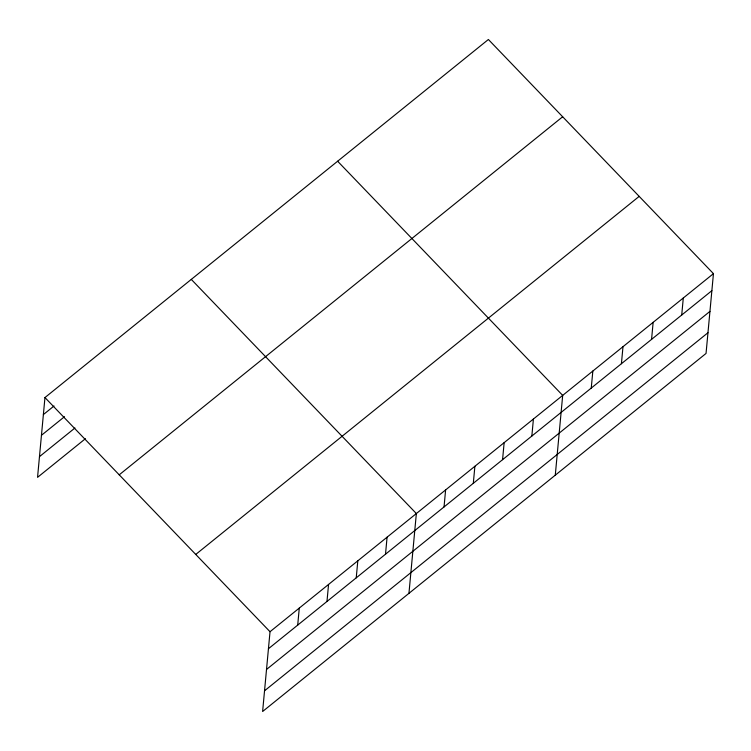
<?xml version="1.0" encoding="UTF-8"?>
<svg xmlns="http://www.w3.org/2000/svg" width="751" height="751" viewBox="0 0 751 751"><rect width="100%" height="100%" fill="white"/><g stroke="black" fill="none" stroke-linecap="round" stroke-linejoin="round"><path stroke-width="1.13" d="M713.45 273.646L270.022 631.713L262.615 711.507L706.043 353.439L713.45 273.646L488.385 39.493L44.957 397.561L37.55 477.354L85.445 438.687M297.706 625.104L299.283 608.075M326.976 601.476L328.553 584.447M356.237 577.848L357.814 560.809M385.507 554.21L387.084 537.181M408.948 593.346L416.354 513.553L191.289 279.4M444.038 506.944L445.615 489.915M473.308 483.315L474.885 466.287M502.569 459.678L504.146 442.649M531.839 436.049L533.417 419.02M555.28 475.186L562.687 395.383L337.621 161.23M591.253 388.07L592.839 371.041M621.415 363.719L622.992 346.69M651.568 339.368L653.145 322.339M681.72 315.026L683.297 297.987M43.37 414.59L54.016 406M41.455 435.298L64.511 416.683M39.474 456.646L74.95 427.995M119.221 474.829L562.659 116.762M195.748 554.445L639.176 196.377M268.436 648.742L711.873 290.675M266.521 669.451L709.948 311.383M264.54 690.798L707.968 332.731M44.957 397.561L270.022 631.713"/></g></svg>
